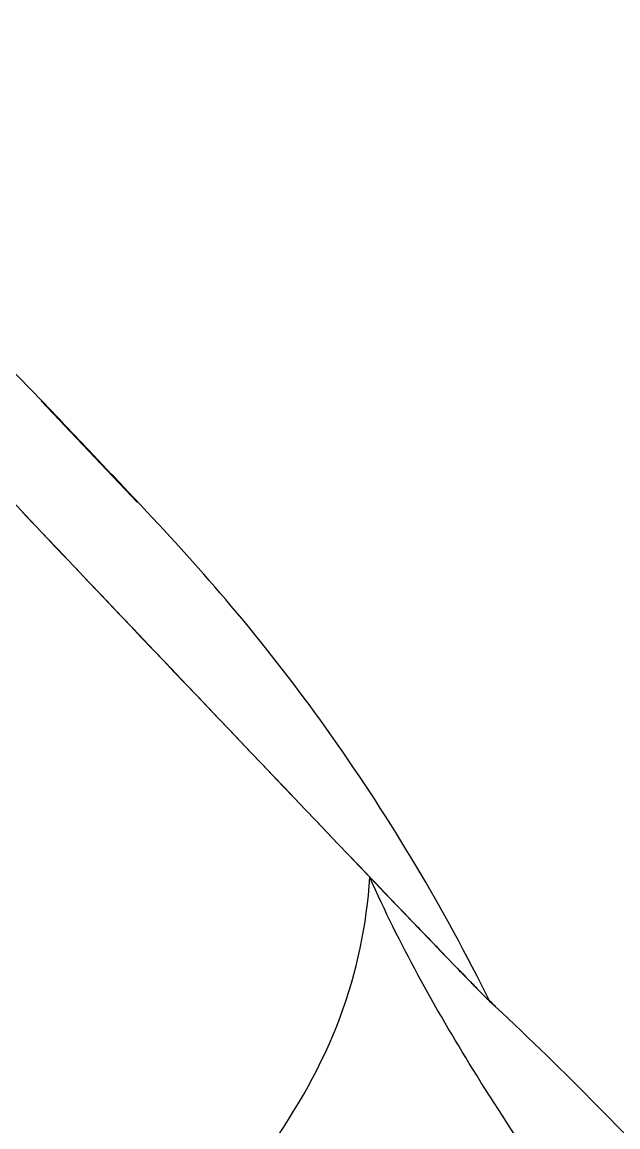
# Model space of a CAD drawing. Header units: millimetres. Extents: x 14221 to 15062, y 1145 to 1740.
# Drawn here: x 14862.13 to 14888.27, y 1618.68 to 1667.12 of the extents above; entities that cross this region are included whole.
import ezdxf

# ---------------------------------------------------------------- set-up
doc = ezdxf.new("R2010")
doc.units = ezdxf.units.MM

msp = doc.modelspace()

# ---------------------------------------------------------------- linework, layer by layer
at = {"color": 7, "linetype": 'Continuous'}
for p, q in [((14863.477, 1650.014), (14862.896, 1650.624)), ((14862.97, 1650.517), (14865.058, 1648.307)), ((14865.058, 1648.307), (14867.181, 1646.078)), ((14867.351, 1645.927), (14866.755, 1646.558)), ((14862.133, 1645.658), (14862.277, 1645.506)), ((14879.236, 1627.7), (14877.41, 1629.607)), ((14879.331, 1627.601), (14879.236, 1627.7)), ((14881.213, 1625.645), (14880.726, 1626.15)), ((14880.76, 1626.115), (14881.143, 1625.719)), ((14880.766, 1626.108), (14881.151, 1625.71)), ((14882.486, 1624.343), (14882.173, 1624.659)), ((14882.503, 1624.326), (14882.629, 1624.207)), ((14882.639, 1624.199), (14882.556, 1624.275)), ((14882.629, 1624.207), (14882.641, 1624.199)), ((14882.641, 1624.199), (14882.851, 1624.001)), ((14882.772, 1624.083), (14882.842, 1624.013)), ((14882.842, 1624.013), (14882.883, 1623.972)), ((14882.851, 1624.001), (14882.89, 1623.965))]:
    msp.add_line(p, q, dxfattribs=at)
msp.add_lwpolyline([(14882.61, 1624.253), (14882.676, 1624.183), (14882.772, 1624.083)], dxfattribs=at)
for centre, radius, start, end in [((14072.035, 896.049), 1093.09, 43.487331, 43.610814), ((14139.346, 959.705), 1000.446, 43.357401, 43.495261), ((18571.122, 5160.471), 5109.845, 223.46026, 223.708723), ((19368.589, 5919.478), 6210.771, 223.4842208, 223.6867211), ((15912.987, 2619.921), 1432.879, 223.718957, 223.913984), ((15906.368, 2613.555), 1423.696, 223.719107, 223.913796), ((15479.652, 2203.44), 831.851, 223.807595, 223.946218), ((15082.113, 1819.893), 279.45, 224.01471, 224.22965), ((15082.376, 1820.134), 279.808, 224.01524, 224.23033), ((15052.097, 1790.75), 237.614, 224.01457, 224.23437), ((14955.975, 1697.128), 103.434, 224.22046, 224.47785), ((14965.127, 1706.086), 116.241, 224.256, 224.44516), ((14964.718, 1705.672), 115.659, 224.25726, 224.4471), ((14919.848, 1661.655), 52.803, 224.4437, 224.7559), ((14896.721, 1638.706), 20.222, 224.7188, 225.3253), ((14805.626, 1586.202), 85.875, 26.27076, 26.53275), ((14888.515, 1630.418), 8.559, 225.2185, 225.8702), ((14765.566, 1499.061), 171.365, 42.61744, 46.79211)]:
    msp.add_arc(centre, radius, start, end, dxfattribs=at)
for points, knots in [([(14841.941, 1667.106), (14841.909, 1667.124), (14842.159, 1666.861), (14842.275, 1666.713), (14842.822, 1666.13), (14843.43, 1665.471), (14844.276, 1664.567), (14845.718, 1663.027), (14847.917, 1660.688), (14850.947, 1657.475), (14854.42, 1653.799), (14858.197, 1649.809), (14860.803, 1647.059), (14862.133, 1645.658)], [0, 0, 0, 0, 0.003711, 0.017146, 0.040178, 0.072588, 0.114061, 0.16419, 0.288399, 0.440384, 0.614248, 0.803225, 1, 1, 1, 1]), ([(14862.896, 1650.624), (14861.509, 1652.075), (14858.48, 1655.149), (14851.719, 1660.974), (14845.956, 1664.853), (14841.94, 1667.106)], [0, 0, 0, 0, 0.225203, 0.483556, 1, 1, 1, 1]), ([(14882.457, 1624.563), (14880.439, 1628.603), (14876.921, 1634.436), (14871.558, 1641.358), (14868.704, 1644.489), (14867.351, 1645.927)], [0, 0, 0, 0, 0.516152, 0.774351, 1, 1, 1, 1]), ([(14872.888, 1617.617), (14874.176, 1619.439), (14876.358, 1623.236), (14877.257, 1627.542), (14877.389, 1629.627)], [0, 0, 0, 0, 0.51647, 1, 1, 1, 1]), ([(14888.269, 1612.015), (14886.004, 1614.975), (14882.052, 1620.655), (14878.672, 1626.713), (14877.389, 1629.627)], [0, 0, 0, 0, 0.539313, 1, 1, 1, 1])]:
    msp.add_open_spline(points, degree=3, knots=knots, dxfattribs=at)

doc.saveas('drawing.dxf')
